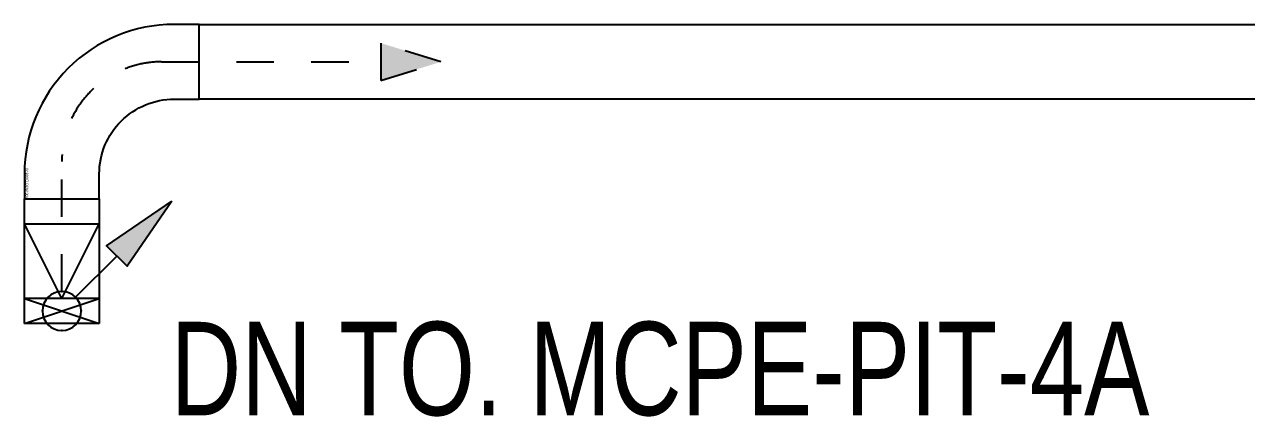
# Model space of a CAD drawing. Header units: millimetres. Extents: x -149088 to 500787, y -530175 to 1035835.
# Drawn here: x 96804 to 101704, y -249269 to -247695 of the extents above; entities that cross this region are included whole.
import ezdxf
from ezdxf.enums import TextEntityAlignment as Align

# ---------------------------------------------------------------- set-up
doc = ezdxf.new("R2010")
doc.units = ezdxf.units.MM
doc.header["$LTSCALE"] = 150
doc.linetypes.add('D1', pattern=[3, 1, -1, 1])
for name, color, linetype in [('-----00 LV_CABLE', 2, 'Continuous'), ('-----26 Electrical Cable Tray', 200, 'Continuous'), ('-----30 Text', 2, 'Continuous')]:
    doc.layers.add(name, color=color, linetype=linetype)
doc.styles.add('ELEC', font='')
doc.styles.get('ELEC').set_extended_font_data('Dotum')

# ---------------------------------------------------------------- blocks, each defined once
blk = doc.blocks.new('22')
at = {"linetype": 'D1'}
h = blk.add_hatch(color=0, dxfattribs=at)
h.dxf.hatch_style = 1
h.paths.add_polyline_path([(0, 0), (-240.6, 75), (-240.6, -75)])
at = {"color": 0, "linetype": 'D1'}
blk.add_lwpolyline([(-240.6, -75), (0, 0), (-240.6, 75)], close=True, dxfattribs=at)
blk = doc.blocks.new('O01')
blk.add_hatch(color=256).paths.add_polyline_path([(-149.4, -218.3), (-218.3, -149.4), (-367.7, -367.7)])
blk.add_line((-46, -46), (-183.8, -183.8))
blk.add_lwpolyline([(-367.7, -367.7), (-149.4, -218.3), (-218.3, -149.4), (-367.7, -367.7)])
blk.add_circle((0, 0), 65)
for p in [(0, 65), (0, 65), (-65, 0), (-65, 0), (65, 0), (65, 0), (0, -65), (0, -65)]:
    blk.add_point(p)
blk = doc.blocks.new('*U27')
at = {"color": 0}
blk.add_lwpolyline([(0, 0), (-100, 0, -0.414214), (-400, 300), (-400, 400), (-700, 400), (-700, 300, 0.414214), (-100, -300), (0, -300)], format="xyb", close=True, dxfattribs=at)
at = {"color": 0, "style": 'ELEC'}
blk.add_text('W:300(ELBOW 90)', height=10, dxfattribs=at).set_placement((-5, -290), align=Align.MIDDLE_RIGHT)
blk = doc.blocks.new('TRAY(VERT)')
at = {"color": 0}
for p, q in [((0, 400), (0, 500)), ((0, 500), (300, 500)), ((300, 500), (300, 400)), ((0, 0), (0, 400)), ((300, 400), (300, 0)), ((300, 0), (0, 0))]:
    blk.add_line(p, q, dxfattribs=at)
at = {"color": 8}
for p, q in [((150, 100), (0, 400)), ((0, 400), (300, 400)), ((150, 100), (300, 400)), ((0, 100), (300, 0)), ((0, 0), (300, 100)), ((300, 100), (0, 100))]:
    blk.add_line(p, q, dxfattribs=at)
blk = doc.blocks.new('SSH-20260429.172412')
at = {"layer": '-----00 LV_CABLE', "linetype": 'D1', "elevation": 0}
blk.add_lwpolyline([(78979.8, 63658), (78979.8, 64180, -0.414214), (79379.8, 64580), (80259, 64580)], format="xyb", dxfattribs=at)
at = {"layer": '-----26 Electrical Cable Tray'}
blk.add_lwpolyline([(99278.8, 64430), (79529.8, 64430), (79529.8, 64730), (99278.8, 64730)], close=True, dxfattribs=at)
at = {"layer": '-----00 LV_CABLE', "linetype": 'D1'}
blk.add_blockref('22', (80499.6, 64580), dxfattribs=at)
at = {"layer": '-----00 LV_CABLE', "linetype": 'D1', "xscale": -1.2, "yscale": 1.2, "zscale": 1.2, "rotation": 90}
blk.add_blockref('O01', (78979.8, 63580), dxfattribs=at)
at = {"layer": '-----26 Electrical Cable Tray', "rotation": 270}
blk.add_blockref('*U27', (79129.8, 64030), dxfattribs=at)
at = {"layer": '-----26 Electrical Cable Tray'}
blk.add_blockref('TRAY(VERT)', (78829.8, 63530), dxfattribs=at)
at = {"layer": '-----30 Text', "style": 'ELEC', "width": 0.8}
blk.add_text('DN TO. MCPE-PIT-4A', height=375, dxfattribs=at).set_placement((81377.9, 63349.1), align=Align.MIDDLE)

msp = doc.modelspace()

# ---------------------------------------------------------------- block references
msp.add_blockref('SSH-20260429.172412', (17973.8, -312425))

doc.saveas('drawing.dxf')
